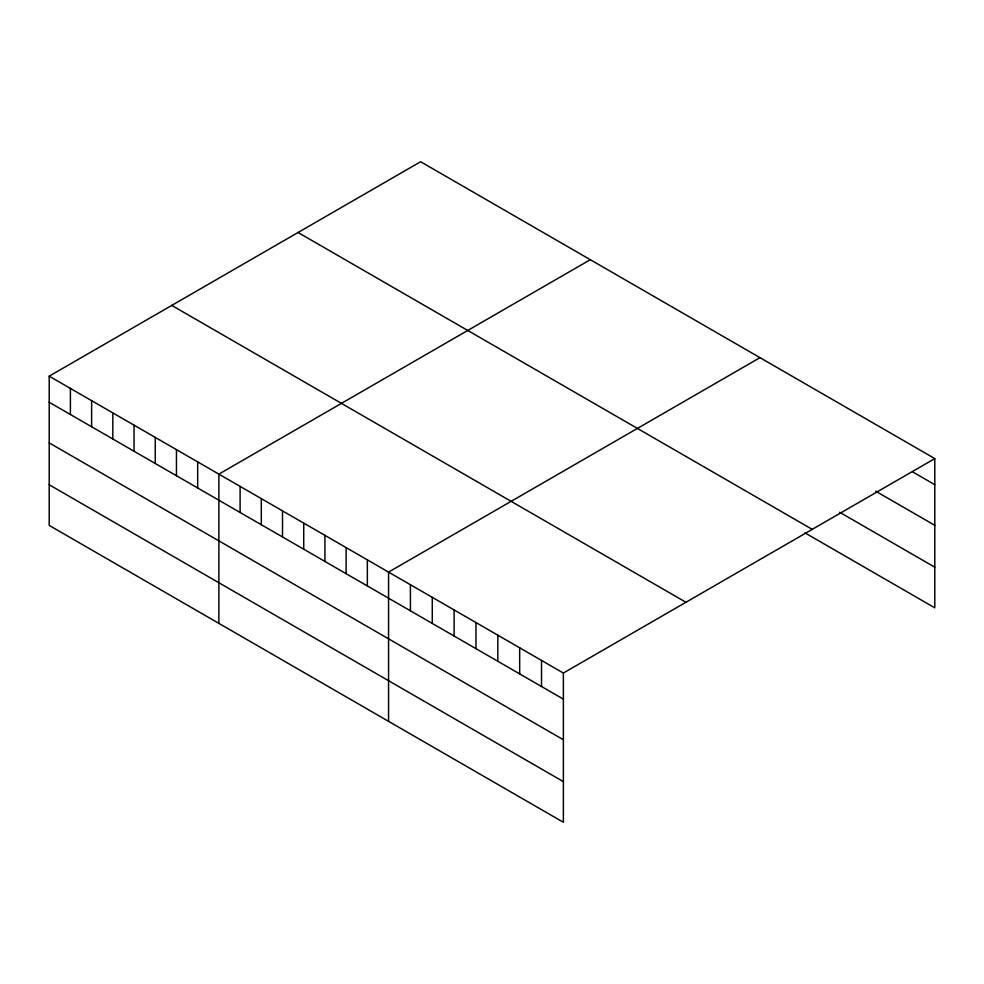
<?xml version="1.0" encoding="UTF-8"?>
<svg xmlns="http://www.w3.org/2000/svg" width="984" height="984" viewBox="0 0 984 984"><rect width="100%" height="100%" fill="white"/><g stroke="black" fill="none" stroke-linecap="round" stroke-linejoin="round"><path stroke-width="1.48" d="M49.2 376.171L563.377 673.031L563.377 822.267L49.2 525.407L49.2 376.171L420.623 161.733L934.8 458.593L934.8 607.829L804.974 532.873M590.302 259.702L218.878 474.128L218.878 623.376M759.98 357.659L388.557 572.098L388.557 721.334M563.377 673.031L934.8 458.593M912.943 472.062L934.8 484.682M875.674 491.188L934.8 525.321M839.672 512.27L934.8 567.19M298.054 232.495L812.231 529.355M171.769 305.409L685.946 602.269M49.2 402.259L563.377 699.12M49.2 442.898L563.377 739.759M49.2 484.768L563.377 781.628M541.532 660.412L541.532 686.5M519.675 647.792L519.675 673.88M497.818 635.184L497.818 661.273M475.973 622.564L475.973 648.653M454.116 609.945L454.116 636.033M432.271 597.325L432.271 623.426M410.414 584.717L410.414 610.806M367.352 559.847L367.352 585.947M346.134 547.608L346.134 573.697M324.929 535.357L324.929 561.446M303.724 523.119L303.724 549.207M282.506 510.868L282.506 536.957M261.301 498.63L261.301 524.718M240.096 486.379L240.096 512.467M197.673 461.89L197.673 487.978M176.456 449.639L176.456 475.727M155.251 437.4L155.251 463.489M134.045 425.149L134.045 451.238M112.828 412.911L112.828 438.999M91.623 400.66L91.623 426.748M70.405 388.409L70.405 414.51"/></g></svg>
